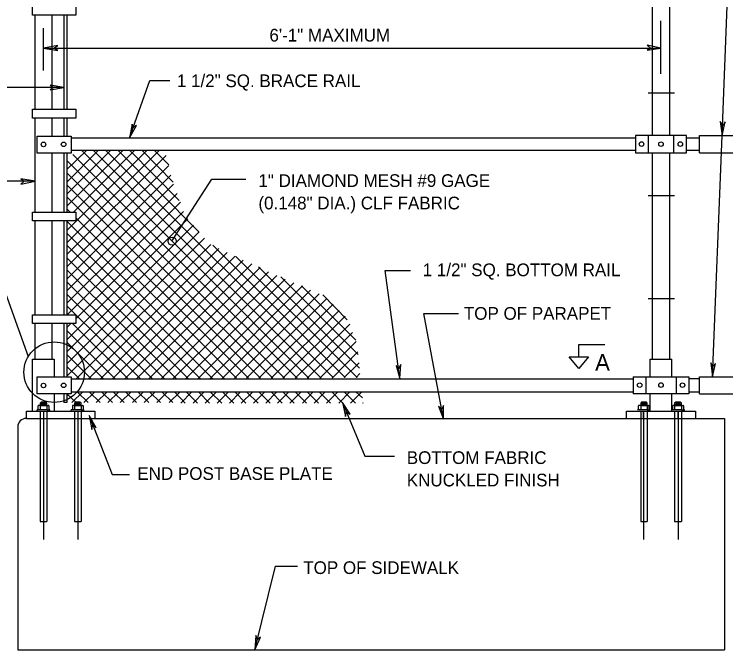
# Model space of a CAD drawing. Extents: x 528.17 to 531.13, y 154.46 to 156.3.
# Drawn here: x 529.436 to 530.008, y 155.462 to 155.974 of the extents above; entities that cross this region are included whole.
import ezdxf

# ---------------------------------------------------------------- set-up
doc = ezdxf.new("R2010")
doc.units = 0
doc.layers.add('Level 1', color=7, linetype='Continuous')
doc.layers.add('Level 2', color=7, linetype='Continuous')

msp = doc.modelspace()

# ---------------------------------------------------------------- linework, layer by layer
at = {"layer": 'Level 1'}
for p, q in [((529.94948, 155.94554), (529.94948, 156.03707)), ((529.96325, 155.94521), (529.96325, 156.03707)), ((529.45046, 155.97343), (529.45046, 155.98064)), ((529.48524, 155.98064), (529.48524, 155.97343)), ((529.48524, 155.97343), (529.45046, 155.97343)), ((529.45243, 155.89764), (529.45243, 155.97343)), ((529.46621, 155.94554), (529.46621, 155.97343)), ((529.47572, 155.97343), (529.47572, 155.94554)), ((529.47802, 155.97343), (529.47802, 155.94554)), ((529.95604, 155.92618), (529.95604, 155.96883)), ((529.45932, 155.92881), (529.45932, 155.96293)), ((529.45932, 155.94685), (529.95604, 155.94685)), ((529.46621, 155.89764), (529.46621, 155.94554)), ((529.47572, 155.94554), (529.47572, 155.89764)), ((529.47802, 155.94554), (529.47802, 155.89764)), ((529.94948, 155.87631), (529.94948, 155.94554)), ((529.96325, 155.87631), (529.96325, 155.94521)), ((529.94587, 155.91076), (529.96719, 155.91076)), ((529.45046, 155.89764), (529.48524, 155.89764)), ((529.45046, 155.89042), (529.45046, 155.89764)), ((529.48524, 155.89764), (529.48524, 155.89042)), ((529.48524, 155.89042), (529.45046, 155.89042)), ((529.45243, 155.81463), (529.45243, 155.89042)), ((529.46621, 155.87598), (529.46621, 155.89042)), ((529.47572, 155.89042), (529.47572, 155.87631)), ((529.47802, 155.89042), (529.47802, 155.87598)), ((529.45407, 155.87598), (529.48163, 155.87598)), ((529.45407, 155.8622), (529.45407, 155.87598)), ((529.48163, 155.87598), (529.48163, 155.8622)), ((529.97671, 155.87631), (529.9357, 155.87631)), ((529.9357, 155.87631), (529.9357, 155.86253)), ((529.94587, 155.87631), (529.94587, 155.86253)), ((529.96654, 155.86253), (529.96654, 155.87631)), ((529.97671, 155.86253), (529.97671, 155.87631)), ((529.48163, 155.87467), (529.56627, 155.87467)), ((529.56627, 155.87467), (529.9357, 155.87467)), ((529.48163, 155.8645), (529.9357, 155.8645)), ((529.48163, 155.8622), (529.45407, 155.8622)), ((529.46621, 155.81463), (529.46621, 155.8622)), ((529.47572, 155.8622), (529.47572, 155.81463)), ((529.47802, 155.8622), (529.47802, 155.81463)), ((529.9357, 155.86253), (529.97671, 155.86253)), ((529.94948, 155.69619), (529.94948, 155.86253)), ((529.96325, 155.69619), (529.96325, 155.86253)), ((529.94587, 155.82808), (529.96719, 155.82808)), ((529.45046, 155.81463), (529.48524, 155.81463)), ((529.45046, 155.80774), (529.45046, 155.81463)), ((529.48524, 155.81463), (529.48524, 155.80774)), ((529.48524, 155.80774), (529.45046, 155.80774)), ((529.45243, 155.73196), (529.45243, 155.80774)), ((529.46621, 155.73196), (529.46621, 155.80774)), ((529.47572, 155.80807), (529.47572, 155.73196)), ((529.47802, 155.80807), (529.47802, 155.73228)), ((529.94587, 155.74508), (529.96719, 155.74508)), ((529.45046, 155.73196), (529.48524, 155.73196)), ((529.45046, 155.72507), (529.45046, 155.73196)), ((529.48524, 155.73196), (529.48524, 155.72507)), ((529.48524, 155.72507), (529.45046, 155.72507)), ((529.45243, 155.69619), (529.45243, 155.72507)), ((529.46621, 155.69619), (529.46621, 155.72507)), ((529.47572, 155.72507), (529.47572, 155.68209)), ((529.47802, 155.72474), (529.47802, 155.68209)), ((529.45046, 155.65453), (529.45046, 155.69619)), ((529.45046, 155.69619), (529.46785, 155.69619)), ((529.46785, 155.69619), (529.46785, 155.68209)), ((529.94751, 155.69619), (529.9649, 155.69619)), ((529.94751, 155.68241), (529.94751, 155.69619)), ((529.9649, 155.68241), (529.9649, 155.69619)), ((529.45407, 155.68209), (529.48163, 155.68209)), ((529.45407, 155.66831), (529.45407, 155.68209)), ((529.48163, 155.68209), (529.48163, 155.66831)), ((529.93373, 155.68209), (529.93373, 155.66831)), ((529.93373, 155.68209), (529.97867, 155.68209)), ((529.9439, 155.68209), (529.9439, 155.66831)), ((529.9685, 155.68209), (529.9685, 155.66831)), ((529.97867, 155.68209), (529.97867, 155.66831)), ((529.48163, 155.68045), (529.93373, 155.68045)), ((529.48163, 155.66995), (529.93373, 155.66995)), ((529.48163, 155.66831), (529.45407, 155.66831)), ((529.46785, 155.66831), (529.46785, 155.65453)), ((529.47572, 155.66798), (529.47572, 155.66142)), ((529.47802, 155.66831), (529.47802, 155.66142)), ((529.97867, 155.66831), (529.93373, 155.66831)), ((529.94751, 155.65453), (529.94751, 155.66831)), ((529.9649, 155.65453), (529.9649, 155.66831)), ((529.45472, 155.65879), (529.45472, 155.65551)), ((529.45669, 155.65912), (529.45538, 155.65912)), ((529.45735, 155.66175), (529.45669, 155.66076)), ((529.45669, 155.66076), (529.45669, 155.65912)), ((529.45669, 155.6601), (529.46194, 155.6601)), ((529.45669, 155.65912), (529.46194, 155.65912)), ((529.45669, 155.65879), (529.45669, 155.65551)), ((529.46129, 155.66175), (529.45735, 155.66175)), ((529.46129, 155.66076), (529.45735, 155.66076)), ((529.46129, 155.65978), (529.45735, 155.65978)), ((529.46194, 155.66076), (529.46129, 155.66175)), ((529.46194, 155.65912), (529.46194, 155.66076)), ((529.46194, 155.65912), (529.46325, 155.65912)), ((529.46194, 155.65879), (529.46194, 155.65551)), ((529.46358, 155.65879), (529.46358, 155.65551)), ((529.47802, 155.66142), (529.47572, 155.66142)), ((529.48261, 155.65879), (529.48261, 155.65551)), ((529.48425, 155.65912), (529.48294, 155.65912)), ((529.48491, 155.66175), (529.48425, 155.66076)), ((529.48425, 155.66076), (529.48425, 155.65912)), ((529.48425, 155.6601), (529.4895, 155.6601)), ((529.48425, 155.65912), (529.4895, 155.65912)), ((529.48425, 155.65879), (529.48425, 155.65551)), ((529.48852, 155.66175), (529.48491, 155.66175)), ((529.48852, 155.66076), (529.48491, 155.66076)), ((529.48852, 155.65978), (529.48491, 155.65978)), ((529.4895, 155.66076), (529.48852, 155.66175)), ((529.4895, 155.65912), (529.4895, 155.66076)), ((529.4895, 155.65912), (529.49081, 155.65912)), ((529.4895, 155.65879), (529.4895, 155.65551)), ((529.49114, 155.65879), (529.49114, 155.65551)), ((529.93799, 155.65879), (529.93799, 155.65551)), ((529.93996, 155.65912), (529.93832, 155.65912)), ((529.94062, 155.66175), (529.93996, 155.66076)), ((529.93996, 155.66076), (529.93996, 155.65912)), ((529.93996, 155.6601), (529.94521, 155.6601)), ((529.93996, 155.65912), (529.94521, 155.65912)), ((529.93996, 155.65879), (529.93996, 155.65551)), ((529.94455, 155.66175), (529.94062, 155.66175)), ((529.94455, 155.66076), (529.94062, 155.66076)), ((529.94455, 155.65978), (529.94062, 155.65978)), ((529.94521, 155.66076), (529.94455, 155.66175)), ((529.94521, 155.65912), (529.94521, 155.66076)), ((529.94521, 155.65912), (529.94619, 155.65912)), ((529.94521, 155.65879), (529.94521, 155.65551)), ((529.94652, 155.65879), (529.94652, 155.65551)), ((529.96555, 155.65879), (529.96555, 155.65551)), ((529.96719, 155.65912), (529.96621, 155.65912)), ((529.96818, 155.66175), (529.96719, 155.66076)), ((529.96719, 155.66076), (529.96719, 155.65912)), ((529.96719, 155.6601), (529.97277, 155.6601)), ((529.96719, 155.65912), (529.97277, 155.65912)), ((529.96719, 155.65879), (529.96719, 155.65551)), ((529.97178, 155.66175), (529.96818, 155.66175)), ((529.97178, 155.66076), (529.96818, 155.66076)), ((529.97178, 155.65978), (529.96818, 155.65978)), ((529.97277, 155.66076), (529.97178, 155.66175)), ((529.97277, 155.65912), (529.97277, 155.66076)), ((529.97277, 155.65912), (529.97408, 155.65912)), ((529.97277, 155.65879), (529.97277, 155.65551)), ((529.97441, 155.65879), (529.97441, 155.65551)), ((529.44554, 155.64862), (529.44554, 155.65453)), ((529.44554, 155.65453), (529.50066, 155.65453)), ((529.46194, 155.65551), (529.45407, 155.65551)), ((529.45407, 155.65453), (529.45407, 155.65551)), ((529.45669, 155.65453), (529.45669, 155.56562)), ((529.45932, 155.65453), (529.45932, 155.55118)), ((529.46194, 155.65551), (529.46358, 155.65551)), ((529.46194, 155.65453), (529.46194, 155.56562)), ((529.46424, 155.65551), (529.46358, 155.65551)), ((529.46424, 155.65453), (529.46424, 155.65551)), ((529.4895, 155.65551), (529.48163, 155.65551)), ((529.48163, 155.65453), (529.48163, 155.65551)), ((529.48425, 155.65453), (529.48425, 155.56562)), ((529.48688, 155.65453), (529.48688, 155.55118)), ((529.4895, 155.65551), (529.49114, 155.65551)), ((529.4895, 155.65453), (529.4895, 155.56562)), ((529.4918, 155.65551), (529.49114, 155.65551)), ((529.4918, 155.65453), (529.4918, 155.65551)), ((529.50066, 155.65453), (529.50066, 155.64862)), ((529.92848, 155.64862), (529.92848, 155.65453)), ((529.92848, 155.65453), (529.98392, 155.65453)), ((529.94521, 155.65551), (529.93734, 155.65551)), ((529.93996, 155.65453), (529.93996, 155.56562)), ((529.94226, 155.64862), (529.94226, 155.65453)), ((529.94226, 155.65453), (529.94226, 155.55118)), ((529.94521, 155.65551), (529.94652, 155.65551)), ((529.94521, 155.65453), (529.94521, 155.56562)), ((529.94751, 155.65551), (529.94652, 155.65551)), ((529.94751, 155.65453), (529.94751, 155.65551)), ((529.97277, 155.65551), (529.9649, 155.65551)), ((529.96719, 155.65453), (529.96719, 155.56562)), ((529.97014, 155.65453), (529.97014, 155.64862)), ((529.97014, 155.64862), (529.97014, 155.65453)), ((529.97014, 155.65453), (529.97014, 155.55118)), ((529.97277, 155.65551), (529.97441, 155.65551)), ((529.97277, 155.65453), (529.97277, 155.56562)), ((529.97507, 155.65551), (529.97441, 155.65551)), ((529.97507, 155.65453), (529.97507, 155.65551)), ((529.98392, 155.65453), (529.98392, 155.64862)), ((529.44554, 155.64862), (530.00722, 155.64862))]:
    msp.add_line(p, q, dxfattribs=at)
for points in [[(529.45932, 155.94685), (529.4708, 155.94488), (529.46752, 155.94685), (529.4708, 155.94882)], [(529.95604, 155.94685), (529.94521, 155.94915), (529.94783, 155.94685), (529.94521, 155.94521)], [(529.47572, 155.91503), (529.46457, 155.91699), (529.46752, 155.91503), (529.46457, 155.91306)], [(530.00558, 155.87631), (530.00787, 155.88747), (530.00591, 155.88451), (530.00394, 155.8878)], [(529.52854, 155.87467), (529.53412, 155.88451), (529.53117, 155.88255), (529.53051, 155.8855)], [(529.45243, 155.83957), (529.44094, 155.84154), (529.44357, 155.83957), (529.44094, 155.83727)], [(529.88222, 155.69816), (529.89797, 155.69816), (529.89009, 155.68865)], [(529.9977, 155.68209), (530, 155.69291), (529.99803, 155.69029), (529.99639, 155.69324)], [(529.74606, 155.68077), (529.74672, 155.69193), (529.74508, 155.68865), (529.74311, 155.69127)], [(529.6998, 155.66142), (529.70243, 155.65026), (529.70308, 155.65387), (529.70604, 155.6519)], [(529.78117, 155.64797), (529.78117, 155.65912), (529.77953, 155.65584), (529.77723, 155.65846)], [(529.49606, 155.65092), (529.49803, 155.63976), (529.49902, 155.64337), (529.50164, 155.64108)], [(529.62927, 155.46227), (529.63386, 155.47244), (529.63156, 155.47047), (529.63025, 155.47375)]]:
    msp.add_lwpolyline(points, close=True, dxfattribs=at)
msp.add_lwpolyline([(529.89009, 155.69816), (529.89009, 155.70801), (529.91109, 155.70801)], dxfattribs=at)
for centre in [(529.45924, 155.86924), (529.47542, 155.86932), (529.94059, 155.86951), (529.95618, 155.86949), (529.97181, 155.86951), (529.45924, 155.67513), (529.47542, 155.67521), (529.93907, 155.67537), (529.95629, 155.67543), (529.9735, 155.67537)]:
    msp.add_circle(centre, 0.00182, dxfattribs=at)
for centre, start, end in [((529.45536, 155.65868), 90, 180), ((529.45622, 155.65868), 0, 90), ((529.45709, 155.65868), 90, 180), ((529.4614, 155.65868), 0, 90), ((529.46226, 155.65868), 90, 180), ((529.46313, 155.65868), 0, 90), ((529.48297, 155.65868), 90, 180), ((529.48383, 155.65868), 0, 90), ((529.48469, 155.65868), 90, 180), ((529.48901, 155.65868), 0, 90), ((529.48987, 155.65868), 90, 180), ((529.49073, 155.65868), 0, 90), ((529.93849, 155.65868), 90, 180), ((529.93935, 155.65868), 0, 90), ((529.94022, 155.65868), 90, 180), ((529.94453, 155.65868), 0, 90), ((529.94539, 155.65868), 90, 180), ((529.94626, 155.65868), 0, 90), ((529.9661, 155.65868), 90, 180), ((529.96696, 155.65868), 0, 90), ((529.96782, 155.65868), 90, 180), ((529.97214, 155.65868), 0, 90), ((529.973, 155.65868), 90, 180), ((529.97386, 155.65868), 0, 90)]:
    msp.add_arc(centre, 0.000431, start, end, dxfattribs=at)
at = {"layer": 'Level 2'}
for p, q in [((530.00558, 155.87631), (530.01214, 156.05085)), ((529.47572, 155.91503), (529.41831, 155.91503)), ((529.9872, 155.87467), (529.9872, 155.87631)), ((529.9872, 155.87631), (530.02887, 155.87631)), ((529.9977, 155.68209), (530.00558, 155.87631)), ((529.97671, 155.87467), (529.9872, 155.87467)), ((529.9872, 155.86253), (529.9872, 155.87467)), ((529.97671, 155.8645), (529.9872, 155.8645)), ((529.9872, 155.86253), (530.02887, 155.86253)), ((529.45243, 155.83957), (529.41634, 155.83957)), ((529.97867, 155.68077), (529.9872, 155.68077)), ((529.9872, 155.68077), (529.9872, 155.68209)), ((529.9872, 155.68209), (530.02887, 155.68209)), ((529.9872, 155.66831), (529.9872, 155.68077)), ((529.97867, 155.66995), (529.9872, 155.66995)), ((529.9872, 155.66831), (530.02887, 155.66831)), ((530.00722, 155.64862), (530.00722, 155.46227)), ((529.43865, 155.64173), (529.43865, 155.46227)), ((529.45669, 155.56562), (529.46194, 155.56562)), ((529.48425, 155.56562), (529.4895, 155.56562)), ((529.93996, 155.56562), (529.94521, 155.56562)), ((529.96719, 155.56562), (529.97277, 155.56562)), ((529.43865, 155.46227), (530.00722, 155.46227))]:
    msp.add_line(p, q, dxfattribs=at)
for points in [[(529.52854, 155.87467), (529.54495, 155.9206), (529.56102, 155.9206)], [(529.47802, 155.79003), (529.55249, 155.8645)], [(529.47802, 155.79987), (529.54265, 155.8645)], [(529.47802, 155.81955), (529.52329, 155.8645)], [(529.47802, 155.82907), (529.51345, 155.8645)], [(529.47802, 155.83891), (529.50361, 155.8645)], [(529.47802, 155.84908), (529.49409, 155.8645)], [(529.48327, 155.81463), (529.53281, 155.8645)], [(529.6729, 155.6811), (529.48983, 155.8645)], [(529.68274, 155.6811), (529.49934, 155.8645)], [(529.69226, 155.68143), (529.50919, 155.8645)], [(529.58432, 155.79888), (529.51903, 155.8645)], [(529.56857, 155.82415), (529.52854, 155.8645)], [(529.56365, 155.83891), (529.53839, 155.8645)], [(529.56004, 155.85269), (529.54823, 155.8645)], [(529.47802, 155.78051), (529.55807, 155.86024)], [(529.66339, 155.6811), (529.48294, 155.86122)], [(529.65322, 155.6811), (529.47802, 155.8563)], [(529.47802, 155.77067), (529.56004, 155.85236)], [(529.6437, 155.6811), (529.47802, 155.84646)], [(529.47802, 155.76083), (529.56168, 155.84449)], [(529.56266, 155.79134), (529.59482, 155.84121), (529.62205, 155.84121)], [(529.47802, 155.75131), (529.56398, 155.83727)], [(529.63386, 155.6811), (529.47802, 155.83661)], [(529.47802, 155.74147), (529.56693, 155.82972)], [(529.62434, 155.6811), (529.47802, 155.8271)], [(529.47867, 155.73228), (529.56955, 155.82283)], [(529.48064, 155.81463), (529.47802, 155.81726)], [(529.48524, 155.72867), (529.57185, 155.81529)], [(529.47802, 155.71194), (529.57546, 155.80938)], [(529.60466, 155.68077), (529.47802, 155.80741)], [(529.6145, 155.6811), (529.48524, 155.81004)], [(529.47802, 155.7021), (529.58005, 155.80413)], [(529.47802, 155.69259), (529.58465, 155.79888)], [(529.59514, 155.68077), (529.47802, 155.7979)], [(529.47802, 155.68274), (529.58891, 155.79364)], [(529.5853, 155.68077), (529.47802, 155.78806)], [(529.48556, 155.68045), (529.59383, 155.78871)], [(529.49541, 155.68045), (529.60039, 155.78543)], [(529.7021, 155.68143), (529.59547, 155.78806)], [(529.57579, 155.68077), (529.47802, 155.77789)], [(529.50525, 155.68045), (529.60696, 155.78215)], [(529.51476, 155.68045), (529.61352, 155.7792)], [(529.71161, 155.68143), (529.61417, 155.77887)], [(529.52461, 155.68045), (529.62008, 155.77592)], [(529.53445, 155.68077), (529.62697, 155.77297)], [(529.44718, 155.69816), (529.42224, 155.76706), (529.41437, 155.76706)], [(529.56594, 155.68077), (529.47802, 155.76837)], [(529.54429, 155.68077), (529.63353, 155.77001)], [(529.55413, 155.68077), (529.64042, 155.76673)], [(529.71358, 155.68898), (529.63222, 155.77067)], [(529.74606, 155.68077), (529.73425, 155.76772), (529.75459, 155.76772)], [(529.56365, 155.68077), (529.64698, 155.76378)], [(529.57382, 155.68077), (529.65387, 155.76083)], [(529.7126, 155.70013), (529.65026, 155.76247)], [(529.55643, 155.68077), (529.47802, 155.75853)], [(529.58366, 155.68077), (529.66076, 155.75787)], [(529.5935, 155.68077), (529.66765, 155.75525)], [(529.71063, 155.71161), (529.66699, 155.75525)], [(529.60302, 155.68077), (529.67421, 155.75197)], [(529.54659, 155.68077), (529.47802, 155.74869)], [(529.61286, 155.6811), (529.6811, 155.74902)], [(529.6227, 155.6811), (529.68734, 155.74508)], [(529.70374, 155.72802), (529.68406, 155.74803)], [(529.53707, 155.68077), (529.47802, 155.73917)], [(529.63255, 155.6811), (529.69226, 155.74049)], [(529.64239, 155.6811), (529.69718, 155.73556)], [(529.78117, 155.64797), (529.76542, 155.73294), (529.79331, 155.73294)], [(529.6519, 155.6811), (529.7021, 155.73097)], [(529.47802, 155.72178), (529.4813, 155.72507)], [(529.52723, 155.68077), (529.48261, 155.72507)], [(529.66175, 155.6811), (529.70571, 155.72441)], [(529.51706, 155.68045), (529.47802, 155.71949)], [(529.67159, 155.6811), (529.70801, 155.71785)], [(529.50755, 155.68045), (529.47802, 155.70997)], [(529.68176, 155.6811), (529.71096, 155.71063)], [(529.4977, 155.68045), (529.47802, 155.70013)], [(529.6916, 155.6811), (529.71227, 155.7021)], [(529.70112, 155.68143), (529.71325, 155.69324)], [(529.48819, 155.68045), (529.47802, 155.69029)], [(529.71096, 155.68143), (529.71391, 155.68471)], [(529.48196, 155.66142), (529.49081, 155.66995)], [(529.49508, 155.66142), (529.48622, 155.66995)], [(529.4918, 155.66142), (529.50066, 155.66995)], [(529.50492, 155.66142), (529.49606, 155.66995)], [(529.50164, 155.66142), (529.5105, 155.66995)], [(529.51476, 155.66142), (529.50591, 155.66995)], [(529.51115, 155.66142), (529.52001, 155.66995)], [(529.52428, 155.66142), (529.51542, 155.66995)], [(529.521, 155.66142), (529.52986, 155.66995)], [(529.53412, 155.66142), (529.52526, 155.66995)], [(529.53084, 155.66142), (529.5397, 155.66995)], [(529.54396, 155.66142), (529.5351, 155.66995)], [(529.54035, 155.66142), (529.54921, 155.66995)], [(529.55348, 155.66142), (529.54462, 155.66995)], [(529.55052, 155.66142), (529.55906, 155.66995)], [(529.56332, 155.66142), (529.55446, 155.66995)], [(529.56037, 155.66142), (529.56923, 155.66995)], [(529.57316, 155.66076), (529.56463, 155.66995)], [(529.56988, 155.66076), (529.57874, 155.66995)], [(529.58333, 155.66076), (529.57415, 155.66995)], [(529.57972, 155.66076), (529.58858, 155.66995)], [(529.59285, 155.66076), (529.58399, 155.66995)], [(529.58924, 155.66076), (529.59843, 155.66995)], [(529.60269, 155.66076), (529.5935, 155.66995)], [(529.59908, 155.66076), (529.60827, 155.66995)], [(529.61253, 155.66076), (529.60335, 155.66995)], [(529.60892, 155.66076), (529.61778, 155.66995)], [(529.62205, 155.66076), (529.61319, 155.66995)], [(529.61844, 155.66076), (529.62762, 155.66995)], [(529.63189, 155.66076), (529.6227, 155.66995)], [(529.62828, 155.66076), (529.63747, 155.66995)], [(529.64173, 155.66076), (529.63255, 155.66995)], [(529.63812, 155.66076), (529.64698, 155.66995)], [(529.65125, 155.66076), (529.64239, 155.66995)], [(529.64764, 155.66076), (529.65682, 155.66995)], [(529.66109, 155.66076), (529.6519, 155.66995)], [(529.65748, 155.66076), (529.66667, 155.66995)], [(529.67093, 155.66076), (529.66175, 155.66995)], [(529.66765, 155.66076), (529.67618, 155.66995)], [(529.68045, 155.66076), (529.67159, 155.66995)], [(529.67717, 155.66076), (529.68602, 155.66995)], [(529.69029, 155.66076), (529.6811, 155.66995)], [(529.68701, 155.66076), (529.69619, 155.66995)], [(529.70013, 155.66076), (529.69127, 155.66995)], [(529.69685, 155.66076), (529.70571, 155.66995)], [(529.7103, 155.66076), (529.70112, 155.66995)], [(529.70636, 155.66076), (529.71522, 155.66962)], [(529.71588, 155.66503), (529.71063, 155.66995)], [(529.47802, 155.66699), (529.47933, 155.66831)], [(529.48556, 155.66142), (529.47802, 155.66831)], [(529.6998, 155.66142), (529.71785, 155.61811), (529.7418, 155.61811)], [(529.71621, 155.66076), (529.71654, 155.66142)], [(529.49606, 155.65092), (529.51444, 155.60335), (529.52854, 155.60335)], [(529.62927, 155.46227), (529.646, 155.52953), (529.66371, 155.52953)]]:
    msp.add_lwpolyline(points, dxfattribs=at)
for centre, radius in [((529.56284, 155.79132), 0.00329), ((529.46785, 155.68583), 0.02437)]:
    msp.add_circle(centre, radius, dxfattribs=at)
msp.add_arc((529.44544, 155.6417), 0.0069, 90, 180, dxfattribs=at)

# ---------------------------------------------------------------- texts
at = {"layer": 'Level 1'}
msp.add_text('A', height=0.01333, dxfattribs=at).set_placement((529.90322, 155.68701))
at = {"layer": 'Level 2'}
for s, p in [('6\'-1" MAXIMUM', (529.64108, 155.9521)), ('1 1/2" SQ. BRACE RAIL', (529.5666, 155.91535)), ('1" DIAMOND MESH #9 GAGE', (529.63222, 155.83497)), ('(0.148" DIA.) CLF FABRIC', (529.63222, 155.81693)), ('1 1/2" SQ. BOTTOM RAIL', (529.76444, 155.76312)), ('TOP OF PARAPET', (529.79757, 155.72802)), ('BOTTOM FABRIC', (529.75164, 155.61188)), ('END POST BASE PLATE', (529.53478, 155.59908)), ('KNUCKLED FINISH', (529.75164, 155.59383)), ('TOP OF SIDEWALK', (529.66831, 155.52329))]:
    msp.add_text(s, height=0.0102283, dxfattribs=at).set_placement(p)

doc.saveas('drawing.dxf')
